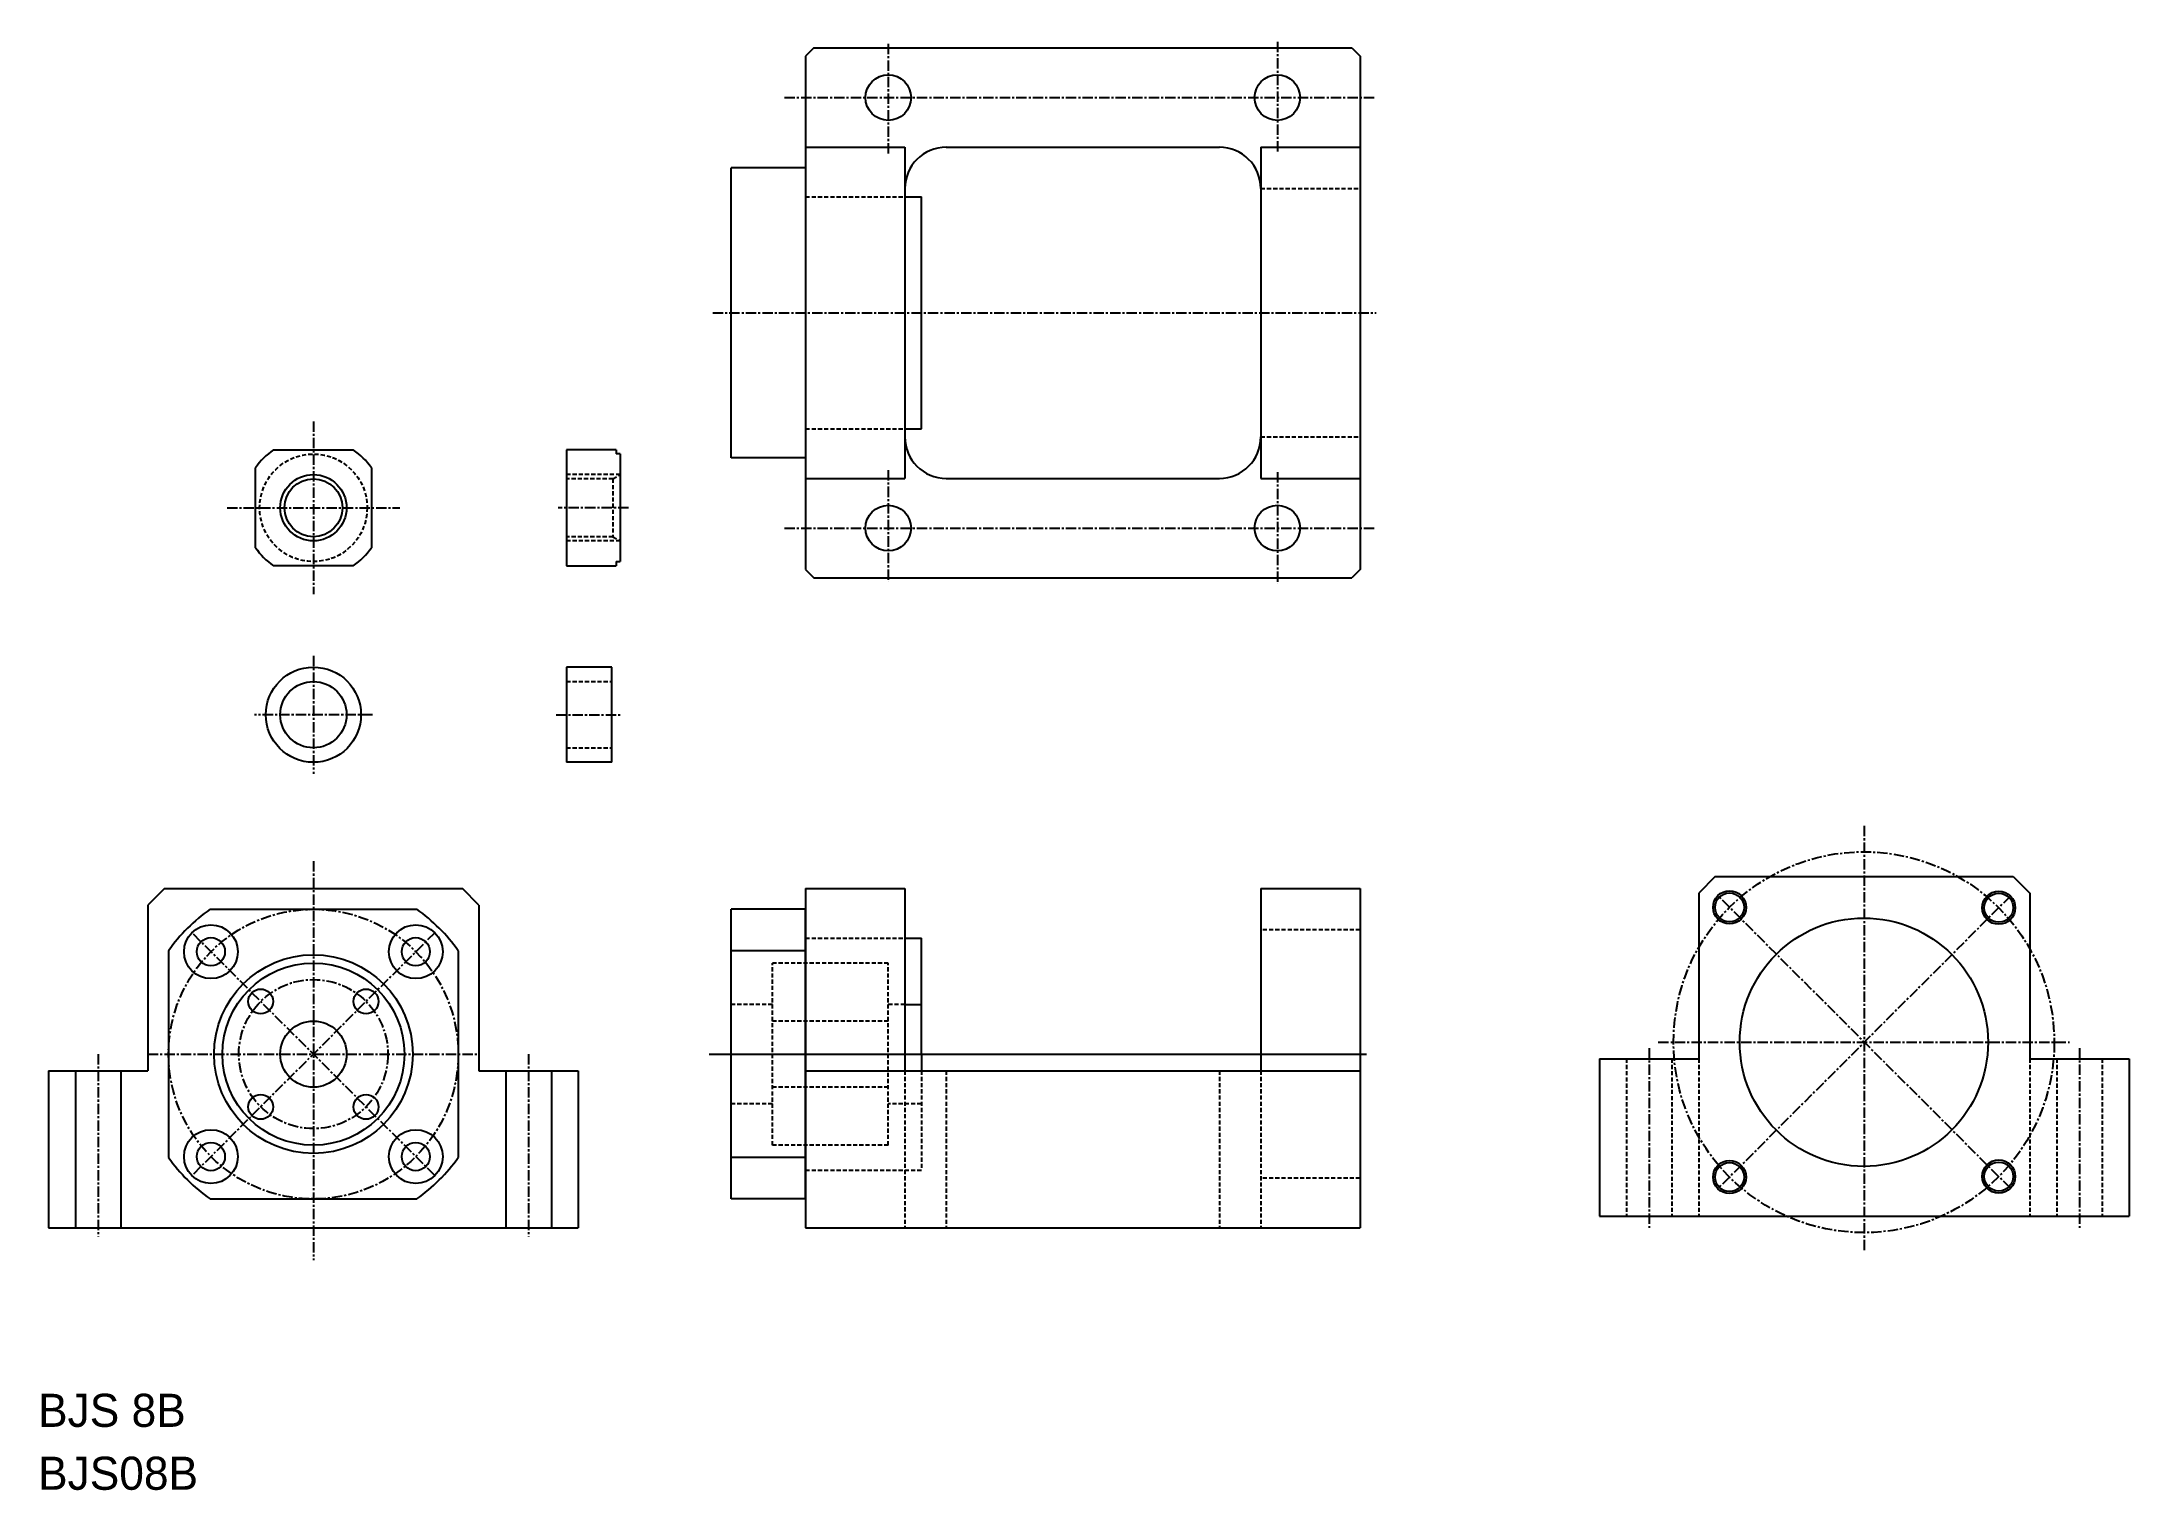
# Model space of a CAD drawing. Extents: x 69 to 321, y 7 to 182.
import ezdxf

# ---------------------------------------------------------------- set-up
doc = ezdxf.new("R2010")
doc.units = 0
doc.linetypes.add('CENTER', pattern=[2, 1.25, -0.25, 0.25, -0.25])
doc.linetypes.add('DASHED', pattern=[0.75, 0.5, -0.25])
doc.layers.get('0').update_dxf_attribs({"linetype": 'CONTINUOUS'})
doc.layers.add('CENTER', color=1, linetype='CENTER')

msp = doc.modelspace()

# ---------------------------------------------------------------- linework, layer by layer
for p, q in [((162.55, 181.49), (161.55, 180.49)), ((161.55, 180.49), (161.55, 118.49)), ((162.55, 181.49), (227.55, 181.49)), ((227.55, 181.49), (228.55, 180.49)), ((228.55, 180.49), (228.55, 118.49)), ((161.55, 169.49), (173.55, 169.49)), ((173.55, 169.49), (173.55, 129.49)), ((178.55, 169.49), (211.55, 169.49)), ((216.55, 169.49), (216.55, 129.49)), ((216.55, 169.49), (228.55, 169.49)), ((161.55, 129.49), (173.55, 129.49)), ((178.55, 129.49), (211.55, 129.49)), ((216.55, 129.49), (228.55, 129.49)), ((161.55, 118.49), (162.55, 117.49)), ((162.55, 117.49), (227.55, 117.49)), ((228.55, 118.49), (227.55, 117.49)), ((271.46, 81.38), (269.46, 79.38)), ((271.46, 81.38), (307.46, 81.38)), ((307.46, 81.38), (309.46, 79.38)), ((161.55, 79.94), (161.55, 38.94)), ((161.55, 79.94), (173.55, 79.94)), ((173.55, 79.94), (173.55, 57.94)), ((216.55, 79.94), (216.55, 57.94)), ((216.55, 79.94), (228.55, 79.94)), ((228.55, 79.94), (228.55, 38.94)), ((269.46, 79.38), (269.46, 59.38)), ((309.46, 79.38), (309.46, 59.38)), ((257.46, 59.38), (257.46, 40.38)), ((257.46, 59.38), (269.46, 59.38)), ((309.46, 59.38), (321.46, 59.38)), ((321.46, 59.38), (321.46, 40.38)), ((161.55, 57.94), (228.55, 57.94)), ((257.46, 40.38), (321.46, 40.38)), ((161.55, 38.94), (228.55, 38.94))]:
    msp.add_line(p, q)
at = {"color": 7, "linetype": 'CONTINUOUS'}
for p, q in [((161.55, 166.99), (152.55, 166.99)), ((152.55, 131.99), (152.55, 166.99)), ((173.55, 163.49), (175.55, 163.49)), ((175.55, 135.49), (175.55, 163.49)), ((173.55, 135.49), (175.55, 135.49)), ((97.27, 132.94), (106.92, 132.94)), ((132.66, 132.94), (132.66, 118.94)), ((138.66, 132.94), (132.66, 132.94)), ((138.66, 132.94), (138.66, 132.44)), ((139.16, 132.44), (138.66, 132.44)), ((139.16, 132.44), (139.16, 119.44)), ((161.55, 131.99), (152.55, 131.99)), ((95.1, 121.12), (95.1, 130.76)), ((109.1, 130.76), (109.1, 121.12)), ((106.92, 118.94), (97.27, 118.94)), ((132.66, 118.94), (138.66, 118.94)), ((138.66, 119.44), (139.16, 119.44)), ((138.66, 119.44), (138.66, 118.94)), ((132.66, 106.69), (132.66, 95.19)), ((138.16, 106.69), (132.66, 106.69)), ((138.16, 95.19), (138.16, 106.69)), ((138.16, 95.19), (132.66, 95.19)), ((84.1, 79.94), (82.1, 77.94)), ((84.1, 79.94), (120.1, 79.94)), ((122.1, 77.94), (120.1, 79.94)), ((82.1, 77.94), (82.1, 57.94)), ((89.61, 77.44), (114.59, 77.44)), ((122.1, 77.94), (122.1, 57.94)), ((152.55, 42.44), (152.55, 77.44)), ((161.55, 77.44), (152.55, 77.44)), ((161.55, 42.44), (161.55, 77.44)), ((173.55, 73.94), (175.55, 73.94)), ((175.55, 59.94), (175.55, 73.94)), ((84.6, 72.43), (84.6, 47.45)), ((119.6, 72.43), (119.6, 47.45)), ((161.55, 72.43), (152.55, 72.43)), ((173.55, 65.94), (175.55, 65.94)), ((175.55, 59.94), (175.55, 57.94)), ((70.1, 57.94), (82.1, 57.94)), ((70.1, 57.94), (70.1, 38.94)), ((122.1, 57.94), (134.1, 57.94)), ((134.1, 57.94), (134.1, 38.94)), ((161.55, 47.45), (152.55, 47.45)), ((89.61, 42.44), (114.59, 42.44)), ((161.55, 42.44), (152.55, 42.44)), ((70.1, 38.94), (134.1, 38.94))]:
    msp.add_line(p, q, dxfattribs=at)
at = {"color": 3, "linetype": 'DASHED'}
for p, q in [((216.55, 164.49), (228.55, 164.49)), ((161.55, 163.49), (173.55, 163.49)), ((161.55, 135.49), (173.55, 135.49)), ((216.55, 134.49), (228.55, 134.49)), ((139.16, 129.94), (132.66, 129.94)), ((138.29, 129.44), (132.66, 129.44)), ((138.29, 129.44), (139.16, 129.94)), ((138.29, 129.44), (138.29, 122.44)), ((138.29, 122.44), (132.66, 122.44)), ((139.16, 121.94), (132.66, 121.94)), ((138.29, 122.44), (139.16, 121.94)), ((132.66, 104.94), (138.16, 104.94)), ((132.66, 96.94), (138.16, 96.94)), ((161.55, 73.94), (173.55, 73.94)), ((228.55, 74.94), (216.55, 74.94)), ((171.55, 70.94), (157.55, 70.94)), ((157.55, 48.94), (157.55, 70.94)), ((171.55, 48.94), (171.55, 70.94)), ((157.55, 65.94), (152.55, 65.94)), ((173.55, 65.94), (171.55, 65.94)), ((171.55, 63.94), (157.55, 63.94)), ((260.71, 59.38), (260.71, 40.38)), ((266.21, 59.38), (266.21, 40.38)), ((269.46, 59.38), (269.46, 40.38)), ((309.46, 59.38), (309.46, 40.38)), ((312.71, 59.38), (312.71, 40.38)), ((318.21, 59.38), (318.21, 40.38)), ((171.55, 55.94), (157.55, 55.94)), ((173.55, 57.94), (173.55, 38.94)), ((175.55, 57.94), (175.55, 45.94)), ((178.55, 57.94), (178.55, 38.94)), ((211.55, 57.94), (211.55, 38.94)), ((216.55, 57.94), (216.55, 38.94)), ((157.55, 53.94), (152.55, 53.94)), ((175.55, 53.94), (171.55, 53.94)), ((171.55, 48.94), (157.55, 48.94)), ((161.55, 45.94), (173.55, 45.94)), ((173.55, 45.94), (175.55, 45.94)), ((228.55, 44.94), (216.55, 44.94))]:
    msp.add_line(p, q, dxfattribs=at)
at = {"color": 3, "linetype": 'CONTINUOUS'}
for p, q in [((73.35, 57.94), (73.35, 38.94)), ((78.85, 57.94), (78.85, 38.94)), ((125.35, 57.94), (125.35, 38.94)), ((130.85, 57.94), (130.85, 38.94))]:
    msp.add_line(p, q, dxfattribs=at)
for centre, radius in [((171.55, 175.49), 2.75), ((218.55, 175.49), 2.75), ((171.55, 123.49), 2.75), ((218.55, 123.49), 2.75), ((273.18, 77.67), 1.75), ((305.7, 77.62), 1.75), ((289.41, 61.38), 15), ((273.18, 45.09), 1.75), ((305.7, 45.15), 1.75)]:
    msp.add_circle(centre, radius)
at = {"color": 3, "linetype": 'DASHED'}
msp.add_circle((102.1, 125.94), 6.5, dxfattribs=at)
at = {"color": 3, "linetype": 'CONTINUOUS'}
for centre, radius in [((102.1, 125.94), 4), ((273.18, 77.67), 2), ((305.7, 77.62), 2), ((102.1, 59.94), 11), ((273.18, 45.09), 2), ((305.7, 45.15), 2)]:
    msp.add_circle(centre, radius, dxfattribs=at)
at = {"color": 7, "linetype": 'CONTINUOUS'}
for centre, radius in [((102.1, 125.94), 3.5), ((102.1, 100.94), 5.75), ((102.1, 100.94), 4), ((89.72, 72.31), 3.25), ((89.72, 72.31), 1.7), ((114.47, 72.31), 3.25), ((114.47, 72.31), 1.7), ((102.1, 59.94), 12), ((95.73, 66.3), 1.5), ((108.46, 66.3), 1.5), ((102.1, 59.94), 4), ((95.73, 53.57), 1.5), ((108.46, 53.57), 1.5), ((89.72, 47.56), 3.25), ((114.47, 47.56), 3.25), ((89.72, 47.56), 1.7), ((114.47, 47.56), 1.7)]:
    msp.add_circle(centre, radius, dxfattribs=at)
for centre, start, end in [((178.55, 164.49), 90, 180), ((211.55, 164.49), 0, 90), ((178.55, 134.49), 180, 270), ((211.55, 134.49), 270, 0)]:
    msp.add_arc(centre, 5, start, end)
for centre, radius, start, end in [((102.1, 125.94), 8.5, 124.5603, 145.4397), ((102.1, 125.94), 8.5, 34.5603, 55.4397), ((102.1, 125.94), 8.5, 214.5603, 235.4397), ((102.1, 125.94), 8.5, 304.5603, 325.4397), ((102.1, 59.94), 21.5, 125.516, 144.484), ((102.1, 59.94), 21.5, 35.516, 54.484), ((102.1, 59.94), 21.5, 215.516, 234.484), ((102.1, 59.94), 21.5, 305.516, 324.484)]:
    msp.add_arc(centre, radius, start, end, dxfattribs=at)
at = {"layer": 'CENTER', "color": 1, "linetype": 'CENTER'}
for p, q in [((171.55, 181.99), (171.55, 168.49)), ((218.55, 182.24), (218.55, 168.74)), ((159.01, 175.49), (230.49, 175.49)), ((150.34, 149.49), (230.49, 149.49)), ((102.1, 136.37), (102.1, 115.51)), ((171.55, 130.49), (171.55, 116.99)), ((218.55, 130.24), (218.55, 116.74)), ((91.67, 125.94), (112.53, 125.94)), ((140.16, 125.94), (131.66, 125.94)), ((159.01, 123.49), (230.49, 123.49)), ((102.1, 108.06), (102.1, 93.81)), ((109.22, 100.94), (94.97, 100.94)), ((131.41, 100.94), (139.41, 100.94)), ((289.46, 87.51), (289.46, 36.08)), ((102.1, 83.24), (102.1, 35.03)), ((307.14, 43.71), (271.79, 79.06)), ((307.14, 79.06), (271.79, 43.71)), ((116.77, 74.61), (87.42, 45.27)), ((116.77, 45.27), (87.42, 74.61)), ((264.57, 61.38), (314.26, 61.38)), ((76.1, 59.94), (76.1, 37.91)), ((82.1, 59.94), (122.1, 59.94)), ((128.1, 59.94), (128.1, 37.91))]:
    msp.add_line(p, q, dxfattribs=at)
at = {"layer": 'CENTER', "color": 1}
for p, q in [((263.46, 60.67), (263.46, 38.97)), ((315.46, 60.67), (315.46, 38.97))]:
    msp.add_line(p, q, dxfattribs=at)
at = {"layer": 'CENTER', "color": 1, "linetype": 'BYBLOCK'}
msp.add_line((149.93, 59.94), (229.33, 59.94), dxfattribs=at)
at = {"layer": 'CENTER', "color": 1, "linetype": 'CENTER'}
for centre, radius in [((289.41, 61.38), 23), ((102.1, 59.94), 17.5), ((102.1, 59.94), 9)]:
    msp.add_circle(centre, radius, dxfattribs=at)

# ---------------------------------------------------------------- texts
at = {"color": 7, "linetype": 'CONTINUOUS'}
for s, p in [('BJS 8B', (68.84, 14.91)), ('BJS08B', (68.84, 7.31))]:
    msp.add_text(s, height=4, dxfattribs=at).set_placement(p)

doc.saveas('drawing.dxf')
